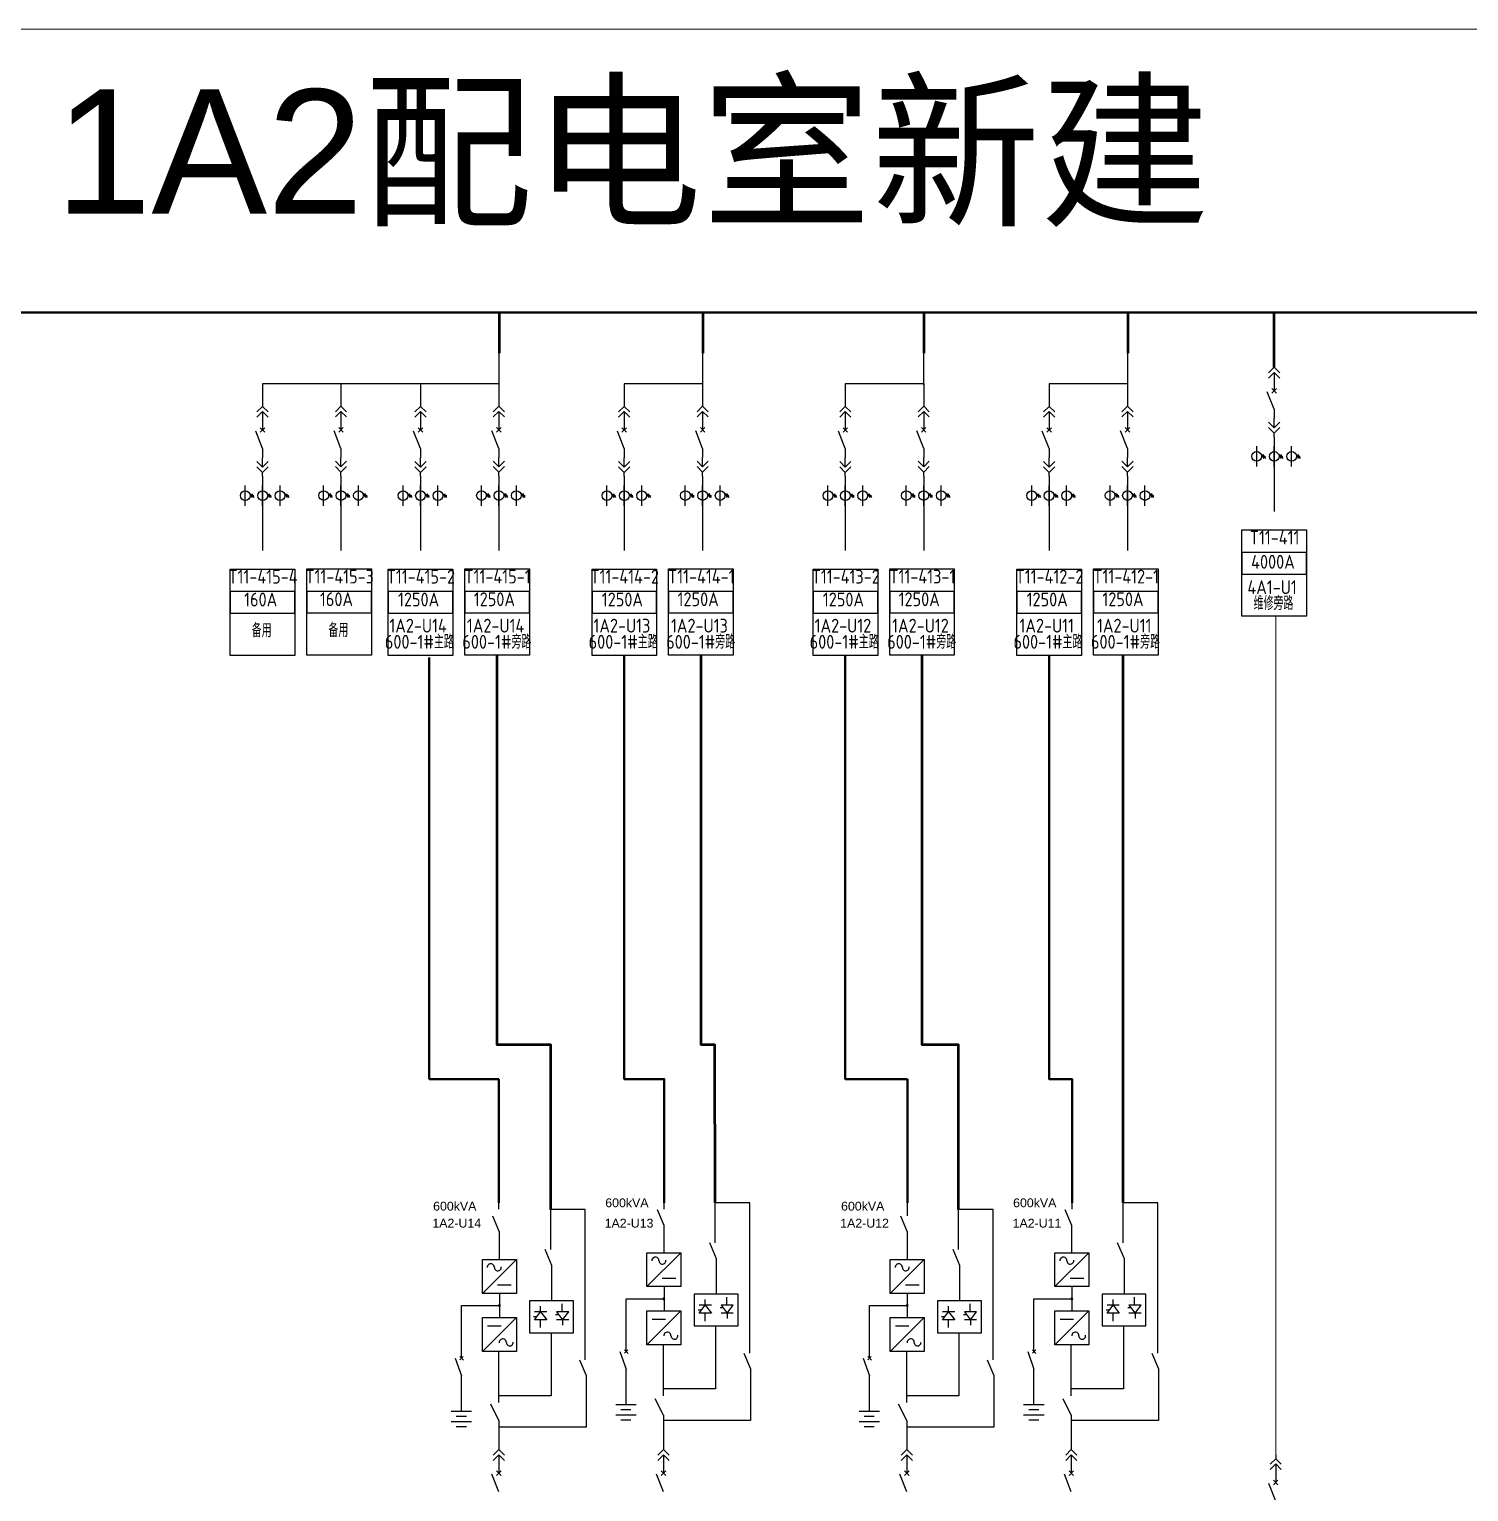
# Model space of a CAD drawing. Header units: millimetres. Extents: x -3460 to -460, y 6070 to 9130.
# Drawn here: x -2270.6 to -2154.6, y 8519.2 to 8637.1 of the extents above; entities that cross this region are included whole.
import ezdxf
from ezdxf.enums import TextEntityAlignment as Align

# ---------------------------------------------------------------- set-up
doc = ezdxf.new("R2010")
doc.units = ezdxf.units.MM
doc.header["$LTSCALE"] = 1000
doc.header["$MEASUREMENT"] = 0
doc.layers.add('E-PLAN-IB-WIRE', color=3, linetype='Continuous', lineweight=50)
doc.styles.add('HZSONG', font='gbenor.shx', dxfattribs={"height": 1200, "bigfont": 'gbcbig.shx'})
doc.styles.get("Standard").update_dxf_attribs({"font": 'arial.ttf'})

# ---------------------------------------------------------------- blocks, each defined once
blk = doc.blocks.new('DYDQAA05')
at = {"color": 0}
blk.add_lwpolyline([(0, 0), (0, -7)], dxfattribs=at)
blk = doc.blocks.new('DYDQAA03')
at = {"color": 0}
for points in [[(0, 0), (0, -1.5)], [(-2.12, -3.62), (0, -1.5)], [(-2.12, -5.62), (0, -3.5)], [(2.12, -3.62), (0, -1.5)], [(2.12, -5.62), (0, -3.5)], [(0, -3.5), (0, -7)]]:
    blk.add_lwpolyline(points, dxfattribs=at)
blk = doc.blocks.new('DYDQAA09')
at = {"color": 0}
blk.add_lwpolyline([(0, 0), (0, -3.5)], dxfattribs=at)
blk.add_lwpolyline([(0, 0), (0, -3.5)], dxfattribs=at)
blk.add_lwpolyline([(0, 0), (0, -3.5)], dxfattribs=at)
blk.add_lwpolyline([(0, 0), (0, -3.5)], dxfattribs=at)
blk.add_lwpolyline([(0, 0), (0, -3.5)], dxfattribs=at)
blk.add_lwpolyline([(0, 0), (0, -3.5)], dxfattribs=at)
blk.add_lwpolyline([(0, 0), (0, -3.5)], dxfattribs=at)
blk.add_lwpolyline([(0, 0), (0, -3.5)], dxfattribs=at)
blk.add_lwpolyline([(0, 0), (0, -3.5)], dxfattribs=at)
blk = doc.blocks.new('DYDQ0201')
at = {"color": 0}
for points in [[(0.86, -0.86), (-0.86, 0.86)], [(-0.86, -0.86), (0.86, 0.86)], [(0, -7), (-2.61, -0.37)]]:
    blk.add_lwpolyline(points, dxfattribs=at)
blk = doc.blocks.new('DYDQAA04')
at = {"color": 0}
for points in [[(0, -3.5), (0, 0)], [(-2.12, -1.38), (0, -3.5)], [(-2.12, -3.38), (0, -5.5)], [(2.12, -1.38), (0, -3.5)], [(2.12, -3.38), (0, -5.5)], [(0, -7), (0, -5.5)]]:
    blk.add_lwpolyline(points, dxfattribs=at)
blk = doc.blocks.new('A$C03DD39B5')
for p, q in [((417, 475), (283, 392)), ((417, 422), (283, 339)), ((350, 333), (350, 467))]:
    blk.add_line(p, q)
blk.add_lwpolyline([(700, 167), (0, 167)])
blk.add_circle((350, 167), 167)

msp = doc.modelspace()

# ---------------------------------------------------------------- linework, layer by layer
at = {"color": 3}
for p, q in [((-2232.74, 8608.41, -13140.88), (-2232.74, 8610.99, -11757.07)), ((-2216.31, 8608.41, -13140.88), (-2216.31, 8610.99, -11757.07)), ((-2198.49, 8608.41, -13140.88), (-2198.49, 8610.99, -11757.07)), ((-2182.06, 8608.41, -13140.88), (-2182.06, 8610.99, -11757.07)), ((-2239.08, 8608.51, -13140.88), (-2251.81, 8608.51, -13140.88)), ((-2232.76, 8608.51, -13140.88), (-2239.08, 8608.51, -13140.88)), ((-2216.33, 8608.51, -13140.88), (-2222.65, 8608.51, -13140.88)), ((-2198.51, 8608.51, -13140.88), (-2204.83, 8608.51, -13140.88)), ((-2182.08, 8608.51, -13140.88), (-2188.4, 8608.51, -13140.88)), ((-2170.25, 8603.42, -9555.01), (-2170.25, 8601.78, -9555.01)), ((-2170.25, 8601.78, -9555.01), (-2170.25, 8598.22, -9555.01)), ((-2251.81, 8600.26, -10938.82), (-2251.81, 8598.62, -10938.82)), ((-2245.49, 8600.28, -10246.91), (-2245.49, 8598.64, -10246.91)), ((-2239.08, 8600.26, -10938.82), (-2239.08, 8598.62, -10938.82)), ((-2232.76, 8600.28, -10246.91), (-2232.76, 8598.64, -10246.91)), ((-2222.65, 8600.26, -10938.82), (-2222.65, 8598.62, -10938.82)), ((-2216.33, 8600.28, -10246.91), (-2216.33, 8598.64, -10246.91)), ((-2204.83, 8600.26, -10938.82), (-2204.83, 8598.62, -10938.82)), ((-2198.51, 8600.28, -10246.91), (-2198.51, 8598.64, -10246.91)), ((-2188.4, 8600.26, -10938.82), (-2188.4, 8598.62, -10938.82)), ((-2182.08, 8600.28, -10246.91), (-2182.08, 8598.64, -10246.91)), ((-2251.81, 8598.62, -10938.82), (-2251.81, 8595.06, -10938.82)), ((-2245.49, 8598.64, -10246.91), (-2245.49, 8595.07, -10246.91)), ((-2239.08, 8598.62, -10938.82), (-2239.08, 8595.06, -10938.82)), ((-2232.76, 8598.64, -10246.91), (-2232.76, 8595.07, -10246.91)), ((-2222.65, 8598.62, -10938.82), (-2222.65, 8595.06, -10938.82)), ((-2216.33, 8598.64, -10246.91), (-2216.33, 8595.07, -10246.91)), ((-2204.83, 8598.62, -10938.82), (-2204.83, 8595.06, -10938.82)), ((-2198.51, 8598.64, -10246.91), (-2198.51, 8595.07, -10246.91)), ((-2188.4, 8598.62, -10938.82), (-2188.4, 8595.06, -10938.82)), ((-2182.08, 8598.64, -10246.91), (-2182.08, 8595.07, -10246.91)), ((-2212.53, 8530.35, -14279.94), (-2212.53, 8542.48, -14279.94)), ((-2179.64, 8530.35, -14279.94), (-2179.64, 8542.48, -14279.94)), ((-2225.8, 8529.81, -14279.94), (-2225.8, 8541.94, -14279.94)), ((-2192.91, 8529.81, -14279.94), (-2192.91, 8541.94, -14279.94)), ((-2228.55, 8532.01, -14279.94), (-2228.55, 8528.55, -14279.94)), ((-2222.5, 8530.49, -14279.94), (-2222.5, 8531.95, -14279.94)), ((-2215.29, 8532.55, -14279.94), (-2215.29, 8529.09, -14279.94)), ((-2195.67, 8532.01, -14279.94), (-2195.67, 8528.55, -14279.94)), ((-2189.62, 8530.49, -14279.94), (-2189.62, 8531.95, -14279.94)), ((-2182.4, 8532.55, -14279.94), (-2182.4, 8529.09, -14279.94)), ((-2235.77, 8529.96, -14279.94), (-2235.77, 8531.42, -14279.94)), ((-2232.76, 8526.38, -14279.94), (-2232.76, 8530.5, -14279.94)), ((-2223.01, 8530.49, -14279.94), (-2222.5, 8529.06, -14279.94)), ((-2222.34, 8530.34, -14279.94), (-2222.64, 8530.63, -14279.94)), ((-2222.36, 8530.64, -14279.94), (-2222.63, 8530.36, -14279.94)), ((-2219.49, 8526.92, -14279.94), (-2219.49, 8531.04, -14279.94)), ((-2202.88, 8529.96, -14279.94), (-2202.88, 8531.42, -14279.94)), ((-2199.87, 8526.38, -14279.94), (-2199.87, 8530.5, -14279.94)), ((-2190.12, 8530.49, -14279.94), (-2189.62, 8529.06, -14279.94)), ((-2189.46, 8530.34, -14279.94), (-2189.75, 8530.63, -14279.94)), ((-2189.48, 8530.64, -14279.94), (-2189.74, 8530.36, -14279.94)), ((-2186.61, 8526.92, -14279.94), (-2186.61, 8531.04, -14279.94)), ((-2236.28, 8529.96, -14279.94), (-2235.77, 8528.52, -14279.94)), ((-2235.61, 8529.8, -14279.94), (-2235.91, 8530.09, -14279.94)), ((-2235.63, 8530.1, -14279.94), (-2235.9, 8529.82, -14279.94)), ((-2226.27, 8529.83, -14279.94), (-2225.73, 8528.55, -14279.94)), ((-2213, 8530.36, -14279.94), (-2212.47, 8529.09, -14279.94)), ((-2203.39, 8529.96, -14279.94), (-2202.88, 8528.52, -14279.94)), ((-2202.73, 8529.8, -14279.94), (-2203.02, 8530.09, -14279.94)), ((-2202.74, 8530.1, -14279.94), (-2203.01, 8529.82, -14279.94)), ((-2193.38, 8529.83, -14279.94), (-2192.85, 8528.55, -14279.94)), ((-2180.11, 8530.36, -14279.94), (-2179.58, 8529.09, -14279.94)), ((-2235.77, 8525.65, -14279.94), (-2235.77, 8528.52, -14279.94)), ((-2225.73, 8528.55, -14279.94), (-2225.73, 8524.39, -14279.94)), ((-2222.5, 8526.19, -14279.94), (-2222.5, 8529.06, -14279.94)), ((-2212.47, 8529.09, -14279.94), (-2212.47, 8524.93, -14279.94)), ((-2202.88, 8525.65, -14279.94), (-2202.88, 8528.52, -14279.94)), ((-2192.85, 8528.55, -14279.94), (-2192.85, 8524.39, -14279.94)), ((-2189.62, 8526.19, -14279.94), (-2189.62, 8529.06, -14279.94)), ((-2179.58, 8529.09, -14279.94), (-2179.58, 8524.93, -14279.94)), ((-2232.76, 8524.93, -14279.94), (-2233.42, 8526.24, -14279.94)), ((-2219.49, 8525.36, -14279.94), (-2220.15, 8526.67, -14279.94)), ((-2199.87, 8524.93, -14279.94), (-2200.53, 8526.24, -14279.94)), ((-2186.61, 8525.36, -14279.94), (-2187.27, 8526.67, -14279.94)), ((-2232.76, 8524.93, -14279.94), (-2232.76, 8522.91, -14279.94)), ((-2219.49, 8525.36, -14279.94), (-2219.49, 8522.91, -14279.94)), ((-2212.47, 8524.93, -14279.94), (-2219.49, 8524.93, -14279.94)), ((-2199.87, 8524.93, -14279.94), (-2199.87, 8522.91, -14279.94)), ((-2186.61, 8525.36, -14279.94), (-2186.61, 8522.91, -14279.94)), ((-2179.58, 8524.93, -14279.94), (-2186.61, 8524.93, -14279.94)), ((-2225.73, 8524.39, -14279.94), (-2232.76, 8524.39, -14279.94)), ((-2192.85, 8524.39, -14279.94), (-2199.87, 8524.39, -14279.94))]:
    msp.add_line(p, q, dxfattribs=at)
at = {"color": 1, "lineweight": 40}
for p, q in [((-2238.37, 8552.46, -10319.31), (-2238.37, 8586.44, -7796.44)), ((-2232.75, 8552.46, -10319.31), (-2238.37, 8552.46, -10319.31)), ((-2232.75, 8542.48, -10319.31), (-2232.75, 8552.46, -10319.31)), ((-2199.81, 8542.48, -9293.84), (-2199.81, 8552.46, -11065.17))]:
    msp.add_line(p, q, dxfattribs=at)
at = {"color": 3, "lineweight": -2}
for p, q in [((-2232.75, 8541.96, -10319.31), (-2232.75, 8542.48, -10319.31)), ((-2219.43, 8541.96, -14279.94), (-2219.43, 8542.48, -14279.94)), ((-2212.53, 8542.48, -14279.94), (-2215.31, 8542.48, -14279.94)), ((-2215.31, 8539.26, -14279.94), (-2215.31, 8542.48, -14279.94)), ((-2212.53, 8542.48, -14279.94), (-2215.31, 8542.48, -14279.94)), ((-2199.81, 8541.42, -14279.94), (-2199.81, 8542.48, -9293.84)), ((-2186.55, 8541.96, -14279.94), (-2186.55, 8542.48, -14279.94)), ((-2179.64, 8542.48, -14279.94), (-2182.43, 8542.48, -14279.94)), ((-2182.43, 8539.26, -14279.94), (-2182.43, 8542.48, -14279.94)), ((-2179.64, 8542.48, -14279.94), (-2182.43, 8542.48, -14279.94)), ((-2233.27, 8541.42, -14279.94), (-2232.74, 8540.14, -14279.94)), ((-2225.8, 8541.94, -14279.94), (-2228.58, 8541.94, -14279.94)), ((-2228.58, 8538.72, -14279.94), (-2228.58, 8541.94, -14279.94)), ((-2225.8, 8541.94, -14279.94), (-2228.58, 8541.94, -14279.94)), ((-2220, 8541.95, -14279.94), (-2219.47, 8540.68, -14279.94)), ((-2200.38, 8541.42, -14279.94), (-2199.85, 8540.14, -14279.94)), ((-2192.91, 8541.94, -14279.94), (-2195.69, 8541.94, -14279.94)), ((-2195.69, 8538.72, -14279.94), (-2195.69, 8541.94, -14279.94)), ((-2192.91, 8541.94, -14279.94), (-2195.69, 8541.94, -14279.94)), ((-2187.12, 8541.95, -14279.94), (-2186.58, 8540.68, -14279.94)), ((-2232.74, 8540.14, -14279.94), (-2232.74, 8537.96, -14279.94)), ((-2219.47, 8540.68, -14279.94), (-2219.47, 8538.49, -14279.94)), ((-2199.85, 8540.14, -14279.94), (-2199.85, 8537.96, -14279.94)), ((-2186.58, 8540.68, -14279.94), (-2186.58, 8538.49, -14279.94)), ((-2229.05, 8538.74, -14279.94), (-2228.52, 8537.46, -14279.94)), ((-2215.78, 8539.27, -14279.94), (-2215.25, 8538, -14279.94)), ((-2196.16, 8538.74, -14279.94), (-2195.63, 8537.46, -14279.94)), ((-2182.9, 8539.27, -14279.94), (-2182.36, 8538, -14279.94)), ((-2231.35, 8537.92, -14279.94), (-2234.09, 8535.18, -14279.94)), ((-2234.09, 8537.92, -14279.94), (-2231.35, 8537.92, -14279.94)), ((-2234.09, 8535.18, -14279.94), (-2234.09, 8537.92, -14279.94)), ((-2231.35, 8537.92, -14279.94), (-2231.35, 8535.18, -14279.94)), ((-2218.09, 8538.46, -14279.94), (-2220.82, 8535.72, -14279.94)), ((-2220.82, 8538.46, -14279.94), (-2218.09, 8538.46, -14279.94)), ((-2220.82, 8535.72, -14279.94), (-2220.82, 8538.46, -14279.94)), ((-2218.09, 8538.46, -14279.94), (-2218.09, 8535.72, -14279.94)), ((-2215.25, 8538, -14279.94), (-2215.25, 8535.11, -14279.94)), ((-2198.47, 8537.92, -14279.94), (-2201.2, 8535.18, -14279.94)), ((-2201.2, 8537.92, -14279.94), (-2198.47, 8537.92, -14279.94)), ((-2201.2, 8535.18, -14279.94), (-2201.2, 8537.92, -14279.94)), ((-2198.47, 8537.92, -14279.94), (-2198.47, 8535.18, -14279.94)), ((-2185.2, 8538.46, -14279.94), (-2187.93, 8535.72, -14279.94)), ((-2187.93, 8538.46, -14279.94), (-2185.2, 8538.46, -14279.94)), ((-2187.93, 8535.72, -14279.94), (-2187.93, 8538.46, -14279.94)), ((-2185.2, 8538.46, -14279.94), (-2185.2, 8535.72, -14279.94)), ((-2182.36, 8538, -14279.94), (-2182.36, 8535.11, -14279.94)), ((-2228.52, 8537.46, -14279.94), (-2228.52, 8534.58, -14279.94)), ((-2219.59, 8536.4, -14279.94), (-2218.5, 8536.4, -14279.94)), ((-2195.63, 8537.46, -14279.94), (-2195.63, 8534.58, -14279.94)), ((-2186.7, 8536.4, -14279.94), (-2185.61, 8536.4, -14279.94)), ((-2231.35, 8535.18, -14279.94), (-2234.09, 8535.18, -14279.94)), ((-2232.86, 8535.87, -14279.94), (-2231.76, 8535.87, -14279.94)), ((-2232.71, 8535.2, -14279.94), (-2232.71, 8533.27, -14279.94)), ((-2218.09, 8535.72, -14279.94), (-2220.82, 8535.72, -14279.94)), ((-2219.44, 8535.74, -14279.94), (-2219.44, 8533.81, -14279.94)), ((-2198.47, 8535.18, -14279.94), (-2201.2, 8535.18, -14279.94)), ((-2199.97, 8535.87, -14279.94), (-2198.88, 8535.87, -14279.94)), ((-2199.83, 8535.2, -14279.94), (-2199.83, 8533.27, -14279.94)), ((-2185.2, 8535.72, -14279.94), (-2187.93, 8535.72, -14279.94)), ((-2186.56, 8535.74, -14279.94), (-2186.56, 8533.81, -14279.94)), ((-2235.77, 8534.21, -14279.94), (-2232.71, 8534.21, -14279.94)), ((-2235.77, 8531.42, -14279.94), (-2235.77, 8534.21, -14279.94)), ((-2235.77, 8531.42, -14279.94), (-2235.77, 8534.18, -14279.94)), ((-2228.52, 8534.58, -14279.94), (-2230.28, 8534.58, -14279.94)), ((-2230.28, 8534.58, -14279.94), (-2230.28, 8532.01, -14279.94)), ((-2229.39, 8533.71, -14279.94), (-2229.39, 8534.15, -14279.94)), ((-2226.75, 8534.58, -14279.94), (-2228.52, 8534.58, -14279.94)), ((-2227.66, 8533.72, -14279.94), (-2227.66, 8534.33, -14279.94)), ((-2226.75, 8532.01, -14279.94), (-2226.75, 8534.58, -14279.94)), ((-2222.5, 8534.75, -14279.94), (-2219.44, 8534.75, -14279.94)), ((-2222.5, 8531.95, -14279.94), (-2222.5, 8534.75, -14279.94)), ((-2222.5, 8531.95, -14279.94), (-2222.5, 8534.72, -14279.94)), ((-2215.25, 8535.11, -14279.94), (-2217.02, 8535.11, -14279.94)), ((-2217.02, 8535.11, -14279.94), (-2217.02, 8532.55, -14279.94)), ((-2215.63, 8534.24, -14279.94), (-2216.61, 8534.24, -14279.94)), ((-2216.61, 8533.59, -14279.94), (-2216.12, 8534.24, -14279.94)), ((-2216.12, 8534.25, -14279.94), (-2216.12, 8534.68, -14279.94)), ((-2216.12, 8534.24, -14279.94), (-2215.63, 8533.59, -14279.94)), ((-2213.48, 8535.11, -14279.94), (-2215.25, 8535.11, -14279.94)), ((-2214.67, 8534, -14279.94), (-2214.93, 8534, -14279.94)), ((-2213.86, 8534.24, -14279.94), (-2214.85, 8534.24, -14279.94)), ((-2214.85, 8534.24, -14279.94), (-2214.35, 8533.59, -14279.94)), ((-2214.39, 8534.26, -14279.94), (-2214.39, 8534.87, -14279.94)), ((-2214.35, 8533.59, -14279.94), (-2213.86, 8534.24, -14279.94)), ((-2213.48, 8532.55, -14279.94), (-2213.48, 8535.11, -14279.94)), ((-2202.88, 8534.21, -14279.94), (-2199.83, 8534.21, -14279.94)), ((-2202.88, 8531.42, -14279.94), (-2202.88, 8534.21, -14279.94)), ((-2202.88, 8531.42, -14279.94), (-2202.88, 8534.18, -14279.94)), ((-2195.63, 8534.58, -14279.94), (-2197.4, 8534.58, -14279.94)), ((-2197.4, 8534.58, -14279.94), (-2197.4, 8532.01, -14279.94)), ((-2196.5, 8533.71, -14279.94), (-2196.5, 8534.15, -14279.94)), ((-2193.86, 8534.58, -14279.94), (-2195.63, 8534.58, -14279.94)), ((-2194.77, 8533.72, -14279.94), (-2194.77, 8534.33, -14279.94)), ((-2193.86, 8532.01, -14279.94), (-2193.86, 8534.58, -14279.94)), ((-2189.62, 8534.75, -14279.94), (-2186.56, 8534.75, -14279.94)), ((-2189.62, 8531.95, -14279.94), (-2189.62, 8534.75, -14279.94)), ((-2189.62, 8531.95, -14279.94), (-2189.62, 8534.72, -14279.94)), ((-2182.36, 8535.11, -14279.94), (-2184.13, 8535.11, -14279.94)), ((-2184.13, 8535.11, -14279.94), (-2184.13, 8532.55, -14279.94)), ((-2182.74, 8534.24, -14279.94), (-2183.73, 8534.24, -14279.94)), ((-2183.73, 8533.59, -14279.94), (-2183.23, 8534.24, -14279.94)), ((-2183.23, 8534.25, -14279.94), (-2183.23, 8534.68, -14279.94)), ((-2183.23, 8534.24, -14279.94), (-2182.74, 8533.59, -14279.94)), ((-2180.6, 8535.11, -14279.94), (-2182.36, 8535.11, -14279.94)), ((-2181.79, 8534, -14279.94), (-2182.05, 8534, -14279.94)), ((-2180.98, 8534.24, -14279.94), (-2181.96, 8534.24, -14279.94)), ((-2181.96, 8534.24, -14279.94), (-2181.47, 8533.59, -14279.94)), ((-2181.51, 8534.26, -14279.94), (-2181.51, 8534.87, -14279.94)), ((-2181.47, 8533.59, -14279.94), (-2180.98, 8534.24, -14279.94)), ((-2180.6, 8532.55, -14279.94), (-2180.6, 8535.11, -14279.94)), ((-2234.09, 8533.23, -14279.94), (-2231.35, 8533.23, -14279.94)), ((-2231.35, 8533.23, -14279.94), (-2234.09, 8530.5, -14279.94)), ((-2234.09, 8530.5, -14279.94), (-2234.09, 8533.23, -14279.94)), ((-2231.35, 8533.23, -14279.94), (-2231.35, 8530.5, -14279.94)), ((-2229.71, 8533.29, -14279.94), (-2229.97, 8533.29, -14279.94)), ((-2228.9, 8533.7, -14279.94), (-2229.88, 8533.7, -14279.94)), ((-2229.88, 8533.05, -14279.94), (-2229.39, 8533.7, -14279.94)), ((-2228.9, 8533.05, -14279.94), (-2229.88, 8533.05, -14279.94)), ((-2229.43, 8533.03, -14279.94), (-2229.43, 8532.42, -14279.94)), ((-2229.39, 8533.7, -14279.94), (-2228.9, 8533.05, -14279.94)), ((-2227.94, 8533.46, -14279.94), (-2228.2, 8533.46, -14279.94)), ((-2227.13, 8533.7, -14279.94), (-2228.11, 8533.7, -14279.94)), ((-2228.11, 8533.7, -14279.94), (-2227.62, 8533.05, -14279.94)), ((-2227.13, 8533.05, -14279.94), (-2228.11, 8533.05, -14279.94)), ((-2227.62, 8533.05, -14279.94), (-2227.13, 8533.7, -14279.94)), ((-2227.62, 8533.04, -14279.94), (-2227.62, 8532.61, -14279.94)), ((-2220.82, 8533.77, -14279.94), (-2218.09, 8533.77, -14279.94)), ((-2218.09, 8533.77, -14279.94), (-2220.82, 8531.04, -14279.94)), ((-2220.82, 8531.04, -14279.94), (-2220.82, 8533.77, -14279.94)), ((-2220.41, 8533.09, -14279.94), (-2219.32, 8533.09, -14279.94)), ((-2218.09, 8533.77, -14279.94), (-2218.09, 8531.04, -14279.94)), ((-2216.44, 8533.83, -14279.94), (-2216.7, 8533.83, -14279.94)), ((-2215.63, 8533.59, -14279.94), (-2216.61, 8533.59, -14279.94)), ((-2216.16, 8533.57, -14279.94), (-2216.16, 8532.95, -14279.94)), ((-2213.86, 8533.59, -14279.94), (-2214.85, 8533.59, -14279.94)), ((-2214.35, 8533.58, -14279.94), (-2214.35, 8533.14, -14279.94)), ((-2201.2, 8533.23, -14279.94), (-2198.47, 8533.23, -14279.94)), ((-2198.47, 8533.23, -14279.94), (-2201.2, 8530.5, -14279.94)), ((-2201.2, 8530.5, -14279.94), (-2201.2, 8533.23, -14279.94)), ((-2198.47, 8533.23, -14279.94), (-2198.47, 8530.5, -14279.94)), ((-2196.82, 8533.29, -14279.94), (-2197.08, 8533.29, -14279.94)), ((-2196.01, 8533.7, -14279.94), (-2196.99, 8533.7, -14279.94)), ((-2196.99, 8533.05, -14279.94), (-2196.5, 8533.7, -14279.94)), ((-2196.01, 8533.05, -14279.94), (-2196.99, 8533.05, -14279.94)), ((-2196.54, 8533.03, -14279.94), (-2196.54, 8532.42, -14279.94)), ((-2196.5, 8533.7, -14279.94), (-2196.01, 8533.05, -14279.94)), ((-2195.05, 8533.46, -14279.94), (-2195.31, 8533.46, -14279.94)), ((-2194.24, 8533.7, -14279.94), (-2195.23, 8533.7, -14279.94)), ((-2195.23, 8533.7, -14279.94), (-2194.73, 8533.05, -14279.94)), ((-2194.24, 8533.05, -14279.94), (-2195.23, 8533.05, -14279.94)), ((-2194.73, 8533.05, -14279.94), (-2194.24, 8533.7, -14279.94)), ((-2194.73, 8533.04, -14279.94), (-2194.73, 8532.61, -14279.94)), ((-2187.93, 8533.77, -14279.94), (-2185.2, 8533.77, -14279.94)), ((-2185.2, 8533.77, -14279.94), (-2187.93, 8531.04, -14279.94)), ((-2187.93, 8531.04, -14279.94), (-2187.93, 8533.77, -14279.94)), ((-2187.52, 8533.09, -14279.94), (-2186.43, 8533.09, -14279.94)), ((-2185.2, 8533.77, -14279.94), (-2185.2, 8531.04, -14279.94)), ((-2183.55, 8533.83, -14279.94), (-2183.81, 8533.83, -14279.94)), ((-2182.74, 8533.59, -14279.94), (-2183.73, 8533.59, -14279.94)), ((-2183.27, 8533.57, -14279.94), (-2183.27, 8532.95, -14279.94)), ((-2180.98, 8533.59, -14279.94), (-2181.96, 8533.59, -14279.94)), ((-2181.47, 8533.58, -14279.94), (-2181.47, 8533.14, -14279.94)), ((-2233.68, 8532.55, -14279.94), (-2232.58, 8532.55, -14279.94)), ((-2230.28, 8532.01, -14279.94), (-2228.52, 8532.01, -14279.94)), ((-2228.52, 8532.01, -14279.94), (-2226.75, 8532.01, -14279.94)), ((-2217.02, 8532.55, -14279.94), (-2215.25, 8532.55, -14279.94)), ((-2215.25, 8532.55, -14279.94), (-2213.48, 8532.55, -14279.94)), ((-2200.79, 8532.55, -14279.94), (-2199.7, 8532.55, -14279.94)), ((-2197.4, 8532.01, -14279.94), (-2195.63, 8532.01, -14279.94)), ((-2195.63, 8532.01, -14279.94), (-2193.86, 8532.01, -14279.94)), ((-2184.13, 8532.55, -14279.94), (-2182.36, 8532.55, -14279.94)), ((-2182.36, 8532.55, -14279.94), (-2180.6, 8532.55, -14279.94)), ((-2231.35, 8530.5, -14279.94), (-2234.09, 8530.5, -14279.94)), ((-2218.09, 8531.04, -14279.94), (-2220.82, 8531.04, -14279.94)), ((-2198.47, 8530.5, -14279.94), (-2201.2, 8530.5, -14279.94)), ((-2185.2, 8531.04, -14279.94), (-2187.93, 8531.04, -14279.94))]:
    msp.add_line(p, q, dxfattribs=at)
at = {"color": 1, "lineweight": 13, "ltscale": 0.001071}
msp.add_lwpolyline([(-2600.55, 8637.09), (-1439.27, 8637.09), (-1439.27, 8429.22), (-2600.55, 8429.22)], close=True, dxfattribs=at)
at = {"color": 3, "lineweight": 40, "ltscale": 100, "elevation": -11757.07}
msp.add_lwpolyline([(-2078.71, 8614.25), (-2381.89, 8614.25), (-2381.89, 8614.25)], dxfattribs=at)
at = {"color": 3}
for points, elevation in [([(-2172.86, 8596.73), (-2167.65, 8596.73), (-2167.65, 8589.77), (-2172.86, 8589.77)], -9555.01), ([(-2172.86, 8593.17), (-2167.65, 8593.17), (-2167.65, 8594.91), (-2172.86, 8594.91)], -9555.01), ([(-2254.41, 8593.57), (-2249.2, 8593.57), (-2249.2, 8586.61), (-2254.41, 8586.61)], -11757.07), ([(-2248.23, 8593.58), (-2243.02, 8593.58), (-2243.02, 8586.63), (-2248.23, 8586.63)], -11065.17), ([(-2241.68, 8593.57), (-2236.47, 8593.57), (-2236.47, 8586.61), (-2241.68, 8586.61)], -11757.07), ([(-2235.5, 8593.58), (-2230.29, 8593.58), (-2230.29, 8586.63), (-2235.5, 8586.63)], -11065.17), ([(-2225.25, 8593.57), (-2220.04, 8593.57), (-2220.04, 8586.61), (-2225.25, 8586.61)], -11757.07), ([(-2219.07, 8593.58), (-2213.86, 8593.58), (-2213.86, 8586.63), (-2219.07, 8586.63)], -11065.17), ([(-2207.43, 8593.57), (-2202.22, 8593.57), (-2202.22, 8586.61), (-2207.43, 8586.61)], -11757.07), ([(-2201.25, 8593.58), (-2196.04, 8593.58), (-2196.04, 8586.63), (-2201.25, 8586.63)], -11065.17), ([(-2191, 8593.57), (-2185.79, 8593.57), (-2185.79, 8586.61), (-2191, 8586.61)], -11757.07), ([(-2184.82, 8593.58), (-2179.61, 8593.58), (-2179.61, 8586.63), (-2184.82, 8586.63)], -11065.17), ([(-2254.41, 8590.01), (-2249.2, 8590.01), (-2249.2, 8591.75), (-2254.41, 8591.75)], -11757.07), ([(-2248.23, 8590.03), (-2243.02, 8590.03), (-2243.02, 8591.77), (-2248.23, 8591.77)], -11065.17), ([(-2241.68, 8590.01), (-2236.47, 8590.01), (-2236.47, 8591.75), (-2241.68, 8591.75)], -11757.07), ([(-2235.5, 8590.03), (-2230.29, 8590.03), (-2230.29, 8591.77), (-2235.5, 8591.77)], -11065.17), ([(-2225.25, 8590.01), (-2220.04, 8590.01), (-2220.04, 8591.75), (-2225.25, 8591.75)], -11757.07), ([(-2219.07, 8590.03), (-2213.86, 8590.03), (-2213.86, 8591.77), (-2219.07, 8591.77)], -11065.17), ([(-2207.43, 8590.01), (-2202.22, 8590.01), (-2202.22, 8591.75), (-2207.43, 8591.75)], -11757.07), ([(-2201.25, 8590.03), (-2196.04, 8590.03), (-2196.04, 8591.77), (-2201.25, 8591.77)], -11065.17), ([(-2191, 8590.01), (-2185.79, 8590.01), (-2185.79, 8591.75), (-2191, 8591.75)], -11757.07), ([(-2184.82, 8590.03), (-2179.61, 8590.03), (-2179.61, 8591.77), (-2184.82, 8591.77)], -11065.17)]:
    msp.add_lwpolyline(points, close=True, dxfattribs=dict(at, elevation=elevation))
at = {"color": 5, "lineweight": 13, "ltscale": 0.001071, "elevation": -16542.67}
msp.add_lwpolyline([(-2170.13, 8522.17), (-2170.13, 8589.77)], dxfattribs=at)
at = {"color": 1, "lineweight": 40}
for points, elevation in [([(-2222.65, 8586.61), (-2222.65, 8552.46), (-2219.43, 8552.46), (-2219.43, 8542.48)], -11757.07), ([(-2204.83, 8586.63), (-2204.83, 8552.46), (-2199.81, 8552.46)], -11065.17), ([(-2188.4, 8586.61), (-2188.4, 8552.46), (-2186.55, 8552.46), (-2186.55, 8542.48)], -11757.07)]:
    msp.add_lwpolyline(points, dxfattribs=dict(at, elevation=elevation))
at = {"color": 3, "elevation": -14279.94}
for points in [[(-2228.55, 8528.55), (-2228.55, 8526.93), (-2232.76, 8526.93)], [(-2215.29, 8529.09), (-2215.29, 8527.47), (-2219.49, 8527.47)], [(-2195.67, 8528.55), (-2195.67, 8526.93), (-2199.87, 8526.93)], [(-2182.4, 8529.09), (-2182.4, 8527.47), (-2186.61, 8527.47)], [(-2221.7, 8526.19), (-2223.34, 8526.19)], [(-2222.11, 8525.78), (-2222.93, 8525.78)], [(-2188.81, 8526.19), (-2190.45, 8526.19)], [(-2189.22, 8525.78), (-2190.04, 8525.78)], [(-2234.96, 8525.65), (-2236.61, 8525.65)], [(-2234.96, 8524.83), (-2236.61, 8524.83)], [(-2235.37, 8525.24), (-2236.2, 8525.24)], [(-2221.7, 8525.37), (-2223.34, 8525.37)], [(-2222.11, 8524.96), (-2222.93, 8524.96)], [(-2202.08, 8525.65), (-2203.72, 8525.65)], [(-2202.08, 8524.83), (-2203.72, 8524.83)], [(-2202.49, 8525.24), (-2203.31, 8525.24)], [(-2188.81, 8525.37), (-2190.45, 8525.37)], [(-2189.22, 8524.96), (-2190.04, 8524.96)], [(-2235.37, 8524.42), (-2236.2, 8524.42)], [(-2202.49, 8524.42), (-2203.31, 8524.42)]]:
    msp.add_lwpolyline(points, dxfattribs=at)
at = {"color": 3, "lineweight": -2}
for centre, radius, start, end in [((-2233.41, 8537.27, -14279.94), 0.29, 0, 183.1262), ((-2220.14, 8537.81, -14279.94), 0.29, 0, 183.1262), ((-2219.57, 8537.81, -14279.94), 0.276, 180, 7.6852), ((-2200.52, 8537.27, -14279.94), 0.29, 0, 183.1262), ((-2187.25, 8537.81, -14279.94), 0.29, 0, 183.1262), ((-2186.69, 8537.81, -14279.94), 0.276, 180, 7.6852), ((-2232.84, 8537.27, -14279.94), 0.276, 180, 7.6852), ((-2199.95, 8537.27, -14279.94), 0.276, 180, 7.6852), ((-2232.71, 8534.2, -14279.94), 0.0769, 0, 180), ((-2232.71, 8534.2, -14279.94), 0.0769, 180, 0), ((-2219.45, 8534.74, -14279.94), 0.0769, 0, 180), ((-2219.45, 8534.74, -14279.94), 0.0769, 180, 0), ((-2199.83, 8534.2, -14279.94), 0.0769, 0, 180), ((-2199.83, 8534.2, -14279.94), 0.0769, 180, 0), ((-2186.56, 8534.74, -14279.94), 0.0769, 0, 180), ((-2186.56, 8534.74, -14279.94), 0.0769, 180, 0), ((-2219.18, 8531.76, -14279.94), 0.29, 0, 183.1262), ((-2218.61, 8531.76, -14279.94), 0.276, 180, 7.6852), ((-2186.29, 8531.76, -14279.94), 0.29, 0, 183.1262), ((-2185.73, 8531.76, -14279.94), 0.276, 180, 7.6852), ((-2232.45, 8531.22, -14279.94), 0.29, 0, 183.1262), ((-2231.88, 8531.22, -14279.94), 0.276, 180, 7.6852), ((-2199.56, 8531.22, -14279.94), 0.29, 0, 183.1262), ((-2199, 8531.22, -14279.94), 0.276, 180, 7.6852)]:
    msp.add_arc(centre, radius, start, end, dxfattribs=at)
at = {"layer": 'E-PLAN-IB-WIRE', "color": 3}
for p, q in [((-2232.74, 8614.25, -11757.07), (-2232.74, 8610.99, -11757.07)), ((-2216.31, 8614.25, -11757.07), (-2216.31, 8610.99, -11757.07)), ((-2198.49, 8614.25, -11757.07), (-2198.49, 8610.99, -11757.07)), ((-2182.06, 8614.25, -11757.07), (-2182.06, 8610.99, -11757.07))]:
    msp.add_line(p, q, dxfattribs=at)
at = {"layer": 'E-PLAN-IB-WIRE'}
for points, elevation in [([(-2170.25, 8609.85), (-2170.25, 8614.25)], -11757.07), ([(-2228.58, 8541.94), (-2228.58, 8555.22), (-2232.89, 8555.22), (-2232.89, 8586.61)], -14279.94), ([(-2215.31, 8542.48), (-2215.34, 8555.22), (-2216.46, 8555.22), (-2216.46, 8586.63)], -14279.94), ([(-2195.69, 8541.94), (-2195.69, 8555.22), (-2198.64, 8555.22), (-2198.64, 8586.61)], -14279.94), ([(-2182.43, 8542.48), (-2182.43, 8586.63)], -14279.94)]:
    msp.add_lwpolyline(points, dxfattribs=dict(at, elevation=elevation))

# ---------------------------------------------------------------- block references
at = {"color": 3, "xscale": 0.2129772778797971, "yscale": 0.2129772778797971, "zscale": 0.2129772778797971}
for name, p in [('DYDQAA03', (-2170.25, 8610.17, -11757.07)), ('DYDQAA05', (-2251.81, 8608.51, -13140.88)), ('DYDQAA05', (-2245.49, 8608.51, -12448.97)), ('DYDQAA05', (-2239.08, 8608.51, -13140.88)), ('DYDQAA05', (-2232.76, 8608.51, -12448.97)), ('DYDQAA05', (-2222.65, 8608.51, -13140.88)), ('DYDQAA05', (-2216.33, 8608.51, -12448.97)), ('DYDQAA05', (-2204.83, 8608.51, -13140.88)), ('DYDQAA05', (-2198.51, 8608.51, -12448.97)), ('DYDQAA05', (-2188.4, 8608.51, -13140.88)), ('DYDQAA05', (-2182.08, 8608.51, -12448.97)), ('DYDQAA09', (-2170.25, 8608.68, -11757.07)), ('DYDQ0201', (-2170.25, 8607.94, -11757.07)), ('DYDQAA03', (-2251.81, 8607.01, -13140.88)), ('DYDQAA03', (-2245.49, 8607.03, -12448.97)), ('DYDQAA03', (-2239.08, 8607.01, -13140.88)), ('DYDQAA03', (-2232.76, 8607.03, -12448.97)), ('DYDQAA03', (-2222.65, 8607.01, -13140.88)), ('DYDQAA03', (-2216.33, 8607.03, -12448.97)), ('DYDQAA03', (-2204.83, 8607.01, -13140.88)), ('DYDQAA03', (-2198.51, 8607.03, -12448.97)), ('DYDQAA03', (-2188.4, 8607.01, -13140.88)), ('DYDQAA03', (-2182.08, 8607.03, -12448.97)), ('DYDQAA09', (-2170.25, 8606.45, -11757.07)), ('DYDQ0201', (-2251.81, 8604.78, -13140.88)), ('DYDQAA09', (-2251.81, 8605.52, -13140.88)), ('DYDQ0201', (-2245.49, 8604.79, -12448.97)), ('DYDQAA09', (-2245.49, 8605.54, -12448.97)), ('DYDQ0201', (-2239.08, 8604.78, -13140.88)), ('DYDQAA09', (-2239.08, 8605.52, -13140.88)), ('DYDQ0201', (-2232.76, 8604.79, -12448.97)), ('DYDQAA09', (-2232.76, 8605.54, -12448.97)), ('DYDQ0201', (-2222.65, 8604.78, -13140.88)), ('DYDQAA09', (-2222.65, 8605.52, -13140.88)), ('DYDQ0201', (-2216.33, 8604.79, -12448.97)), ('DYDQAA09', (-2216.33, 8605.54, -12448.97)), ('DYDQ0201', (-2204.83, 8604.78, -13140.88)), ('DYDQAA09', (-2204.83, 8605.52, -13140.88)), ('DYDQ0201', (-2198.51, 8604.79, -12448.97)), ('DYDQAA09', (-2198.51, 8605.54, -12448.97)), ('DYDQ0201', (-2188.4, 8604.78, -13140.88)), ('DYDQAA09', (-2188.4, 8605.52, -13140.88)), ('DYDQ0201', (-2182.08, 8604.79, -12448.97)), ('DYDQAA09', (-2182.08, 8605.54, -12448.97)), ('DYDQAA04', (-2170.25, 8605.7, -11757.07)), ('DYDQAA09', (-2170.25, 8604.21, -11757.07)), ('DYDQAA04', (-2251.81, 8602.54, -13140.88)), ('DYDQAA09', (-2251.81, 8603.29, -13140.88)), ('DYDQAA04', (-2245.49, 8602.56, -12448.97)), ('DYDQAA09', (-2245.49, 8603.3, -12448.97)), ('DYDQAA04', (-2239.08, 8602.54, -13140.88)), ('DYDQAA09', (-2239.08, 8603.29, -13140.88)), ('DYDQAA04', (-2232.76, 8602.56, -12448.97)), ('DYDQAA09', (-2232.76, 8603.3, -12448.97)), ('DYDQAA04', (-2222.65, 8602.54, -13140.88)), ('DYDQAA09', (-2222.65, 8603.29, -13140.88)), ('DYDQAA04', (-2216.33, 8602.56, -12448.97)), ('DYDQAA09', (-2216.33, 8603.3, -12448.97)), ('DYDQAA04', (-2204.83, 8602.54, -13140.88)), ('DYDQAA09', (-2204.83, 8603.29, -13140.88)), ('DYDQAA04', (-2198.51, 8602.56, -12448.97)), ('DYDQAA09', (-2198.51, 8603.3, -12448.97)), ('DYDQAA04', (-2188.4, 8602.54, -13140.88)), ('DYDQAA09', (-2188.4, 8603.29, -13140.88)), ('DYDQAA04', (-2182.08, 8602.56, -12448.97)), ('DYDQAA09', (-2182.08, 8603.3, -12448.97)), ('DYDQAA09', (-2251.81, 8601.05, -13140.88)), ('DYDQAA09', (-2245.49, 8601.07, -12448.97)), ('DYDQAA09', (-2239.08, 8601.05, -13140.88)), ('DYDQAA09', (-2232.76, 8601.07, -12448.97)), ('DYDQAA09', (-2222.65, 8601.05, -13140.88)), ('DYDQAA09', (-2216.33, 8601.07, -12448.97)), ('DYDQAA09', (-2204.83, 8601.05, -13140.88)), ('DYDQAA09', (-2198.51, 8601.07, -12448.97)), ('DYDQAA09', (-2188.4, 8601.05, -13140.88)), ('DYDQAA09', (-2182.08, 8601.07, -12448.97))]:
    msp.add_blockref(name, p, dxfattribs=at)
at = {"linetype": 'Continuous', "xscale": 0.00233977368880357, "yscale": 0.00233977368880357, "zscale": 0.00233977368880357, "rotation": 270}
for p in [(-2172.05, 8603.47, -9555.01), (-2170.64, 8603.47, -9555.01), (-2169.24, 8603.47, -9555.01)]:
    msp.add_blockref('A$C03DD39B5', p, dxfattribs=at)
at = {"color": 3, "linetype": 'Continuous', "xscale": 0.00233977368880357, "yscale": 0.00233977368880357, "zscale": 0.00233977368880357, "rotation": 270}
for p in [(-2253.6, 8600.31, -10938.82), (-2252.2, 8600.31, -10938.82), (-2250.79, 8600.31, -10938.82), (-2247.28, 8600.32, -10246.91), (-2245.88, 8600.32, -10246.91), (-2244.47, 8600.32, -10246.91), (-2240.87, 8600.31, -10938.82), (-2239.47, 8600.31, -10938.82), (-2238.06, 8600.31, -10938.82), (-2234.55, 8600.32, -10246.91), (-2233.15, 8600.32, -10246.91), (-2231.74, 8600.32, -10246.91), (-2224.44, 8600.31, -10938.82), (-2223.04, 8600.31, -10938.82), (-2221.63, 8600.31, -10938.82), (-2218.12, 8600.32, -10246.91), (-2216.72, 8600.32, -10246.91), (-2215.31, 8600.32, -10246.91), (-2206.62, 8600.31, -10938.82), (-2205.22, 8600.31, -10938.82), (-2203.81, 8600.31, -10938.82), (-2200.3, 8600.32, -10246.91), (-2198.9, 8600.32, -10246.91), (-2197.49, 8600.32, -10246.91), (-2190.19, 8600.31, -10938.82), (-2188.79, 8600.31, -10938.82), (-2187.38, 8600.31, -10938.82), (-2183.87, 8600.32, -10246.91), (-2182.47, 8600.32, -10246.91), (-2181.06, 8600.32, -10246.91)]:
    msp.add_blockref('A$C03DD39B5', p, dxfattribs=at)
at = {"xscale": 0.2129772778797971, "yscale": 0.2129772778797971, "zscale": 0.2129772778797971}
for name, p in [('DYDQAA03', (-2232.76, 8522.91, -14279.94)), ('DYDQAA03', (-2219.49, 8522.91, -14279.94)), ('DYDQAA03', (-2199.87, 8522.91, -14279.94)), ('DYDQAA03', (-2186.61, 8522.91, -14279.94)), ('DYDQAA03', (-2170.13, 8522.17, -16542.67)), ('DYDQAA09', (-2232.76, 8521.42, -14279.94)), ('DYDQAA09', (-2219.49, 8521.42, -14279.94)), ('DYDQAA09', (-2199.87, 8521.42, -14279.94)), ('DYDQAA09', (-2186.61, 8521.42, -14279.94)), ('DYDQ0201', (-2232.76, 8520.68, -14279.94)), ('DYDQ0201', (-2219.49, 8520.68, -14279.94)), ('DYDQ0201', (-2199.87, 8520.68, -14279.94)), ('DYDQ0201', (-2186.61, 8520.68, -14279.94)), ('DYDQ0201', (-2170.13, 8519.93, -16542.67)), ('DYDQAA09', (-2170.13, 8520.68, -16542.67))]:
    msp.add_blockref(name, p, dxfattribs=at)

# ---------------------------------------------------------------- texts
at = {"color": 3, "lineweight": 0, "style": 'HZSONG'}
for s, p in [('T11-411', (-2170.22, 8595.56, -10938.82)), ('4000A', (-2170.35, 8593.6, -29794.23)), ('T11-415-4', (-2251.78, 8592.4, -13140.88)), ('T11-415-3', (-2245.6, 8592.41, -12448.97)), ('T11-415-2', (-2239.05, 8592.4, -13140.88)), ('T11-415-1', (-2232.87, 8592.41, -12448.97)), ('T11-414-2', (-2222.62, 8592.4, -13140.88)), ('T11-414-1', (-2216.44, 8592.41, -12448.97)), ('T11-413-2', (-2204.8, 8592.4, -13140.88)), ('T11-413-1', (-2198.62, 8592.41, -12448.97)), ('T11-412-2', (-2188.37, 8592.4, -13140.88)), ('T11-412-1', (-2182.19, 8592.41, -12448.97)), ('4A1-U1', (-2170.42, 8591.55, -5089.13)), ('160A', (-2251.96, 8590.56, -32501.55)), ('160A', (-2245.85, 8590.58, -32501.55)), ('1250A', (-2239.23, 8590.56, -32501.55)), ('1250A', (-2233.12, 8590.58, -32501.55)), ('1250A', (-2222.8, 8590.56, -32501.55)), ('1250A', (-2216.69, 8590.58, -32501.55)), ('1250A', (-2204.98, 8590.56, -32501.55)), ('1250A', (-2198.87, 8590.58, -32501.55)), ('1250A', (-2188.55, 8590.56, -32501.55)), ('1250A', (-2182.44, 8590.58, -32501.55)), ('维修旁路', (-2170.31, 8590.26, -5089.13)), ('1A2-U14', (-2239.27, 8588.45, -7796.44)), ('1A2-U14', (-2233.02, 8588.45, -7796.44)), ('1A2-U13', (-2222.84, 8588.45, -7796.44)), ('1A2-U13', (-2216.59, 8588.45, -7796.44)), ('1A2-U12', (-2205.02, 8588.45, -7796.44)), ('1A2-U12', (-2198.77, 8588.45, -7796.44)), ('1A2-U11', (-2188.59, 8588.45, -7796.44)), ('1A2-U11', (-2182.34, 8588.45, -7796.44)), ('备用', (-2251.88, 8588.07, -13140.88)), ('备用', (-2245.7, 8588.09, -12448.97)), ('600-1#主路', (-2239.17, 8587.15, -7796.44)), ('600-1#旁路', (-2232.92, 8587.15, -7796.44)), ('600-1#主路', (-2222.74, 8587.15, -7796.44)), ('600-1#旁路', (-2216.49, 8587.15, -7796.44)), ('600-1#主路', (-2204.92, 8587.15, -7796.44)), ('600-1#旁路', (-2198.67, 8587.15, -7796.44)), ('600-1#主路', (-2188.49, 8587.15, -7796.44)), ('600-1#旁路', (-2182.24, 8587.15, -7796.44))]:
    msp.add_text(s, height=1.114, dxfattribs=at).set_placement(p, align=Align.CENTER)
at = {"lineweight": 0, "ltscale": 100}
for s, p in [('600kVA', (-2238.06, 8542.21, -14279.94)), ('600kVA', (-2224.18, 8542.48, -14279.94)), ('600kVA', (-2205.17, 8542.21, -14279.94)), ('600kVA', (-2191.3, 8542.48, -14279.94)), ('1A2-U14', (-2238.12, 8540.84, -14689.07)), ('1A2-U13', (-2224.23, 8540.84, -14689.07)), ('1A2-U12', (-2205.24, 8540.84, -14689.07)), ('1A2-U11', (-2191.34, 8540.84, -14689.07))]:
    msp.add_text(s, height=0.713, dxfattribs=at).set_placement(p, align=Align.MIDDLE_LEFT)
at = {"color": 3, "insert": (-2268.54, 8632.24, -8634.31), "char_height": 10.0038, "width": 0.000000001, "attachment_point": 1}
msp.add_mtext('1A2{\\fSimSun|b0|i0|c134|p2;配电室新建}', dxfattribs=at)

doc.saveas('drawing.dxf')
